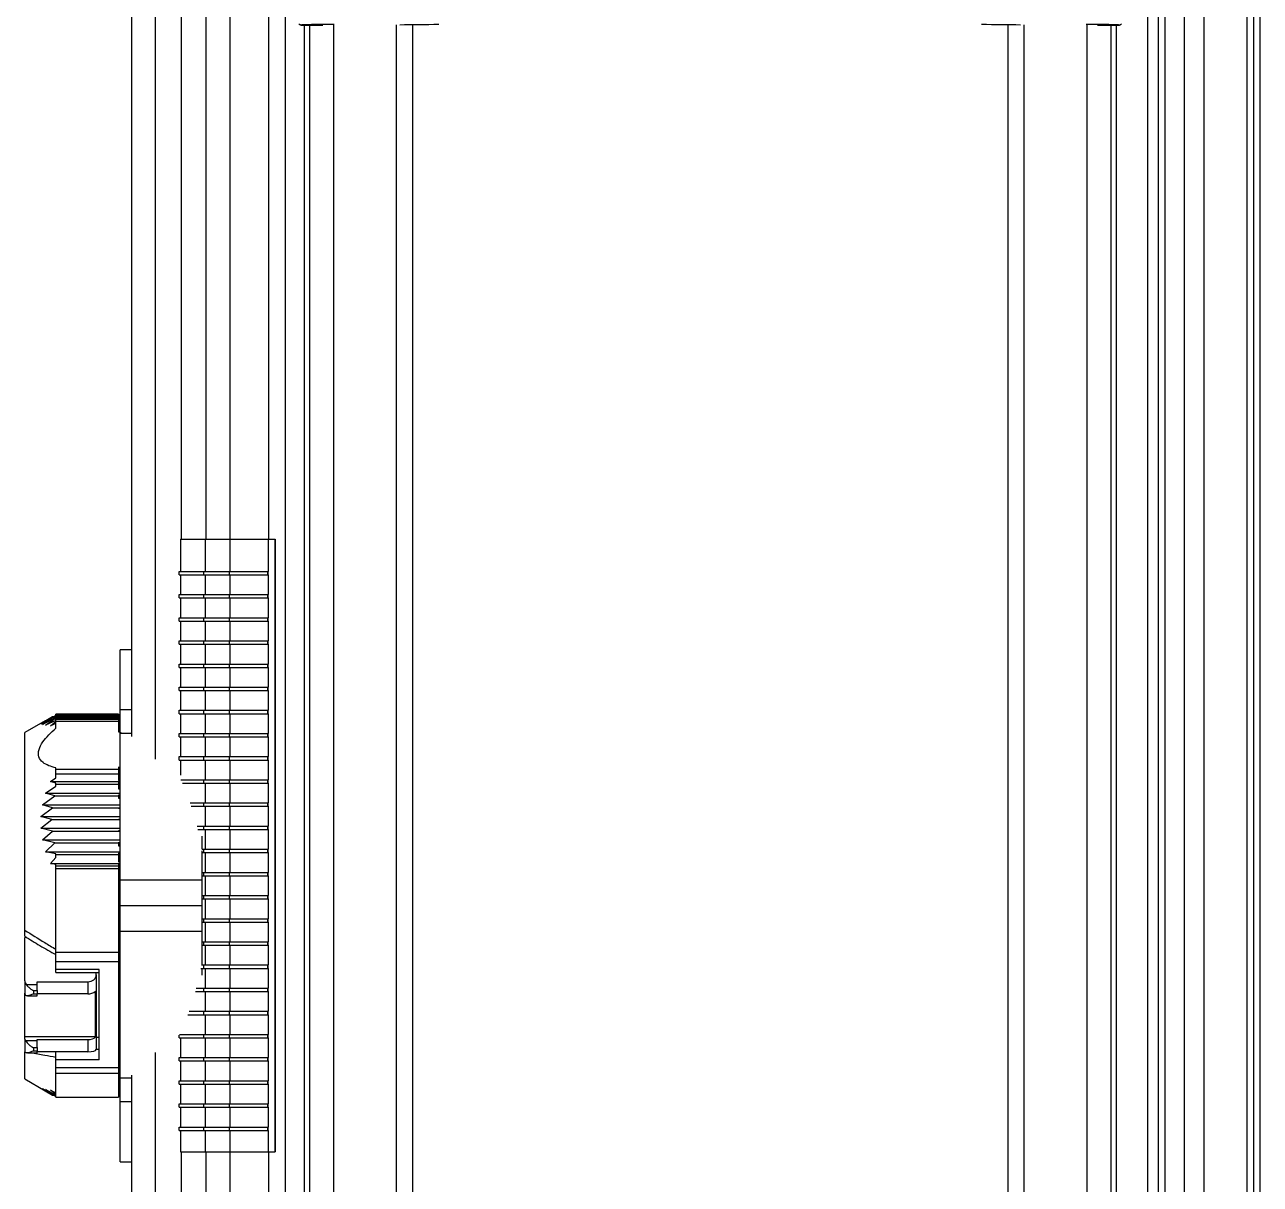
# Model space of a CAD drawing. Extents: x 7 to 135, y 1 to 99.
# Drawn here: x 52.16 to 61.24, y 78.19 to 86.7 of the extents above; entities that cross this region are included whole.
import ezdxf

# ---------------------------------------------------------------- set-up
doc = ezdxf.new("R2010")
doc.units = 0
doc.header["$MEASUREMENT"] = 0
doc.layers.add('OBJECT', color=7, linetype='CONTINUOUS')

msp = doc.modelspace()

# ---------------------------------------------------------------- linework, layer by layer
at = {"layer": 'OBJECT'}
for p, q in [((52.9455, 87.4091), (52.9455, 81.4773)), ((53.1182, 87.4091), (53.1182, 81.3105)), ((53.3102, 87.4091), (53.3102, 82.9264)), ((53.4914, 87.4091), (53.4914, 82.9264)), ((53.6691, 87.4091), (53.6691, 82.9264)), ((53.9509, 87.4091), (53.9509, 82.9264)), ((54.0739, 87.4091), (54.0739, 72.2201)), ((60.4104, 87.4091), (60.4104, 72.1413)), ((60.4878, 87.3991), (60.4878, 72.4191)), ((60.5364, 87.3991), (60.5364, 72.4191)), ((60.6787, 87.3991), (60.6787, 72.4191)), ((60.8226, 87.3991), (60.8226, 72.4191)), ((61.1392, 87.3991), (61.1392, 72.4191)), ((61.188, 87.3991), (61.188, 72.4191)), ((61.238, 72.4191), (61.238, 87.3991)), ((54.1897, 86.7008), (54.3501, 86.7008)), ((54.2146, 86.7008), (54.2146, 72.2201)), ((54.2534, 86.7008), (54.2534, 72.2201)), ((54.4284, 86.7012), (54.4284, 72.2201)), ((54.8907, 86.7012), (54.8907, 71.8451)), ((55.009, 86.702), (55.009, 71.8451)), ((59.3837, 86.702), (59.3837, 71.8451)), ((59.502, 86.7012), (59.502, 71.8451)), ((59.9644, 86.7012), (59.9644, 71.8451)), ((60.0426, 86.7008), (60.203, 86.7008)), ((60.1394, 86.7008), (60.1394, 71.8451)), ((60.1781, 86.7008), (60.1781, 71.8451)), ((53.3045, 82.9264), (53.3045, 82.6889)), ((53.3045, 82.9264), (53.4857, 82.9264)), ((53.4857, 82.9264), (53.4857, 82.6889)), ((53.4857, 82.9264), (53.6674, 82.9264)), ((53.6674, 82.9264), (53.6674, 82.6889)), ((53.6674, 82.9264), (53.9493, 82.9264)), ((53.9493, 82.9264), (53.9493, 82.6889)), ((53.9493, 82.9264), (53.9983, 82.9264)), ((53.9983, 82.9264), (53.9983, 78.4264)), ((53.9983, 82.9264), (54.0017, 82.9264)), ((54.0017, 82.9264), (54.0017, 78.4264)), ((53.2965, 82.6639), (53.2965, 82.6889)), ((53.2965, 82.6889), (53.4776, 82.6889)), ((53.2965, 82.6639), (53.4776, 82.6639)), ((53.3045, 82.6639), (53.3045, 82.5189)), ((53.4776, 82.6639), (53.4776, 82.6889)), ((53.4776, 82.6889), (53.6652, 82.6889)), ((53.4776, 82.6639), (53.6652, 82.6639)), ((53.4857, 82.6639), (53.4857, 82.5189)), ((53.6652, 82.6639), (53.6652, 82.6889)), ((53.6652, 82.6889), (53.947, 82.6889)), ((53.6652, 82.6639), (53.947, 82.6639)), ((53.6674, 82.6639), (53.6674, 82.5189)), ((53.947, 82.6639), (53.947, 82.6889)), ((53.947, 82.6889), (53.9493, 82.6889)), ((53.947, 82.6639), (53.9493, 82.6639)), ((53.9493, 82.6639), (53.9493, 82.6889)), ((53.9493, 82.6639), (53.9493, 82.5189)), ((53.2965, 82.4939), (53.2965, 82.5189)), ((53.2965, 82.5189), (53.4776, 82.5189)), ((53.4776, 82.4939), (53.4776, 82.5189)), ((53.4776, 82.5189), (53.6652, 82.5189)), ((53.6652, 82.4939), (53.6652, 82.5189)), ((53.6652, 82.5189), (53.947, 82.5189)), ((53.947, 82.4939), (53.947, 82.5189)), ((53.947, 82.5189), (53.9493, 82.5189)), ((53.9493, 82.4939), (53.9493, 82.5189)), ((53.2965, 82.4939), (53.4776, 82.4939)), ((53.3045, 82.4939), (53.3045, 82.3489)), ((53.4776, 82.4939), (53.6652, 82.4939)), ((53.4857, 82.4939), (53.4857, 82.3489)), ((53.6652, 82.4939), (53.947, 82.4939)), ((53.6674, 82.4939), (53.6674, 82.3489)), ((53.947, 82.4939), (53.9493, 82.4939)), ((53.9493, 82.4939), (53.9493, 82.3489)), ((53.2965, 82.3239), (53.2965, 82.3489)), ((53.2965, 82.3489), (53.4776, 82.3489)), ((53.4776, 82.3239), (53.4776, 82.3489)), ((53.4776, 82.3489), (53.6652, 82.3489)), ((53.6652, 82.3239), (53.6652, 82.3489)), ((53.6652, 82.3489), (53.947, 82.3489)), ((53.947, 82.3239), (53.947, 82.3489)), ((53.947, 82.3489), (53.9493, 82.3489)), ((53.9493, 82.3239), (53.9493, 82.3489)), ((53.2965, 82.3239), (53.4776, 82.3239)), ((53.3045, 82.3239), (53.3045, 82.1789)), ((53.4776, 82.3239), (53.6652, 82.3239)), ((53.4857, 82.3239), (53.4857, 82.1789)), ((53.6652, 82.3239), (53.947, 82.3239)), ((53.6674, 82.3239), (53.6674, 82.1789)), ((53.947, 82.3239), (53.9493, 82.3239)), ((53.9493, 82.3239), (53.9493, 82.1789)), ((53.2965, 82.1539), (53.2965, 82.1789)), ((53.2965, 82.1789), (53.4776, 82.1789)), ((53.2965, 82.1539), (53.4776, 82.1539)), ((53.3045, 82.1539), (53.3045, 82.0089)), ((53.4776, 82.1539), (53.4776, 82.1789)), ((53.4776, 82.1789), (53.6652, 82.1789)), ((53.4776, 82.1539), (53.6652, 82.1539)), ((53.4857, 82.1539), (53.4857, 82.0089)), ((53.6652, 82.1539), (53.6652, 82.1789)), ((53.6652, 82.1789), (53.947, 82.1789)), ((53.6652, 82.1539), (53.947, 82.1539)), ((53.6674, 82.1539), (53.6674, 82.0089)), ((53.947, 82.1539), (53.947, 82.1789)), ((53.947, 82.1789), (53.9493, 82.1789)), ((53.947, 82.1539), (53.9493, 82.1539)), ((53.9493, 82.1539), (53.9493, 82.1789)), ((53.9493, 82.1539), (53.9493, 82.0089)), ((52.9455, 82.1139), (52.8619, 82.1139)), ((52.8619, 81.6736), (52.8619, 82.1139)), ((53.2965, 81.9839), (53.2965, 82.0089)), ((53.2965, 82.0089), (53.4776, 82.0089)), ((53.2965, 81.9839), (53.4776, 81.9839)), ((53.3045, 81.9839), (53.3045, 81.8389)), ((53.4776, 81.9839), (53.4776, 82.0089)), ((53.4776, 82.0089), (53.6652, 82.0089)), ((53.4776, 81.9839), (53.6652, 81.9839)), ((53.4857, 81.9839), (53.4857, 81.8389)), ((53.6652, 81.9839), (53.6652, 82.0089)), ((53.6652, 82.0089), (53.947, 82.0089)), ((53.6652, 81.9839), (53.947, 81.9839)), ((53.6674, 81.9839), (53.6674, 81.8389)), ((53.947, 81.9839), (53.947, 82.0089)), ((53.947, 82.0089), (53.9493, 82.0089)), ((53.947, 81.9839), (53.9493, 81.9839)), ((53.9493, 81.9839), (53.9493, 82.0089)), ((53.9493, 81.9839), (53.9493, 81.8389)), ((53.2965, 81.8139), (53.2965, 81.8389)), ((53.2965, 81.8389), (53.4776, 81.8389)), ((53.2965, 81.8139), (53.4776, 81.8139)), ((53.3045, 81.8139), (53.3045, 81.6689)), ((53.4776, 81.8139), (53.4776, 81.8389)), ((53.4776, 81.8389), (53.6652, 81.8389)), ((53.4776, 81.8139), (53.6652, 81.8139)), ((53.4857, 81.8139), (53.4857, 81.6689)), ((53.6652, 81.8139), (53.6652, 81.8389)), ((53.6652, 81.8389), (53.947, 81.8389)), ((53.6652, 81.8139), (53.947, 81.8139)), ((53.6674, 81.8139), (53.6674, 81.6689)), ((53.947, 81.8139), (53.947, 81.8389)), ((53.947, 81.8389), (53.9493, 81.8389)), ((53.947, 81.8139), (53.9493, 81.8139)), ((53.9493, 81.8139), (53.9493, 81.8389)), ((53.9493, 81.8139), (53.9493, 81.6689)), ((52.2787, 81.5732), (52.3659, 81.6239)), ((52.3601, 81.6192), (52.2787, 81.5732)), ((52.2787, 81.5685), (52.3601, 81.6192)), ((52.3659, 81.6144), (52.2787, 81.5685)), ((52.2906, 81.5638), (52.3659, 81.6144)), ((52.3832, 81.6097), (52.2906, 81.5638)), ((52.3143, 81.5591), (52.3832, 81.6097)), ((52.3601, 81.6192), (52.8494, 81.6192)), ((52.3659, 81.6239), (52.8494, 81.6239)), ((52.3659, 81.6144), (52.8494, 81.6144)), ((52.3745, 81.6239), (52.3832, 81.6286)), ((52.3832, 81.6286), (52.8494, 81.6286)), ((52.3832, 81.6097), (52.8494, 81.6097)), ((52.8494, 81.6396), (52.3897, 81.6396)), ((52.3897, 81.6333), (52.3897, 81.6396)), ((52.3897, 81.6286), (52.3897, 81.6333)), ((52.3897, 81.6333), (52.8494, 81.6333)), ((52.3897, 81.6008), (52.3897, 81.605)), ((52.3897, 81.605), (52.8494, 81.605)), ((52.8494, 81.6396), (52.8494, 81.6333)), ((52.8494, 81.6333), (52.8494, 81.6286)), ((52.8494, 81.6286), (52.8494, 81.6239)), ((52.8494, 81.6192), (52.8619, 81.6174)), ((52.8494, 81.6144), (52.8494, 81.6106)), ((52.8494, 81.6106), (52.8619, 81.6088)), ((52.8494, 81.6097), (52.8494, 81.605)), ((52.8494, 81.605), (52.8494, 81.6008)), ((52.9455, 81.6736), (52.8619, 81.6736)), ((52.8619, 81.4991), (52.8619, 81.6736)), ((53.2965, 81.6439), (53.2965, 81.6689)), ((53.2965, 81.6689), (53.4776, 81.6689)), ((53.2965, 81.6439), (53.4776, 81.6439)), ((53.3045, 81.6439), (53.3045, 81.4989)), ((53.4776, 81.6439), (53.4776, 81.6689)), ((53.4776, 81.6689), (53.6652, 81.6689)), ((53.4776, 81.6439), (53.6652, 81.6439)), ((53.4857, 81.6439), (53.4857, 81.4989)), ((53.6652, 81.6439), (53.6652, 81.6689)), ((53.6652, 81.6689), (53.947, 81.6689)), ((53.6652, 81.6439), (53.947, 81.6439)), ((53.6674, 81.6439), (53.6674, 81.4989)), ((53.947, 81.6439), (53.947, 81.6689)), ((53.947, 81.6689), (53.9493, 81.6689)), ((53.947, 81.6439), (53.9493, 81.6439)), ((53.9493, 81.6439), (53.9493, 81.6689)), ((53.9493, 81.6439), (53.9493, 81.4989)), ((52.311, 81.5921), (52.1619, 81.5053)), ((52.3897, 81.5947), (52.3143, 81.5591)), ((52.3494, 81.5544), (52.3897, 81.5876)), ((52.3897, 81.5727), (52.3494, 81.5544)), ((52.8494, 81.6008), (52.3897, 81.6008)), ((52.3897, 81.589), (52.3897, 81.6008)), ((52.3897, 81.5382), (52.3897, 81.589)), ((52.3897, 81.589), (52.8494, 81.589)), ((52.8494, 81.6008), (52.8494, 81.589)), ((52.8494, 81.5931), (52.8619, 81.5912)), ((52.8494, 81.589), (52.8494, 81.5108)), ((52.8619, 81.5794), (52.8494, 81.5808)), ((52.8494, 81.5633), (52.8619, 81.5614)), ((52.1619, 80.0548), (52.1619, 81.5053)), ((52.9455, 81.4991), (52.8619, 81.4991)), ((52.8619, 80.4219), (52.8619, 81.4991)), ((53.2965, 81.4739), (53.2965, 81.4989)), ((53.2965, 81.4989), (53.4776, 81.4989)), ((53.2965, 81.4739), (53.4776, 81.4739)), ((53.3045, 81.4739), (53.3045, 81.3289)), ((53.4776, 81.4739), (53.4776, 81.4989)), ((53.4776, 81.4989), (53.6652, 81.4989)), ((53.4776, 81.4739), (53.6652, 81.4739)), ((53.4857, 81.4739), (53.4857, 81.3289)), ((53.6652, 81.4739), (53.6652, 81.4989)), ((53.6652, 81.4989), (53.947, 81.4989)), ((53.6652, 81.4739), (53.947, 81.4739)), ((53.6674, 81.4739), (53.6674, 81.3289)), ((53.947, 81.4739), (53.947, 81.4989)), ((53.947, 81.4989), (53.9493, 81.4989)), ((53.947, 81.4739), (53.9493, 81.4739)), ((53.9493, 81.4739), (53.9493, 81.4989)), ((53.9493, 81.4739), (53.9493, 81.3289)), ((52.3897, 81.2357), (52.3897, 81.2463)), ((52.8494, 81.2544), (52.8494, 81.2357)), ((53.2965, 81.3039), (53.2965, 81.3289)), ((53.2965, 81.3289), (53.4776, 81.3289)), ((53.2965, 81.3039), (53.4776, 81.3039)), ((53.3045, 81.3039), (53.3045, 81.1928)), ((53.4776, 81.3039), (53.4776, 81.3289)), ((53.4776, 81.3289), (53.6652, 81.3289)), ((53.4776, 81.3039), (53.6652, 81.3039)), ((53.4857, 81.3039), (53.4857, 81.1589)), ((53.6652, 81.3039), (53.6652, 81.3289)), ((53.6652, 81.3289), (53.947, 81.3289)), ((53.6652, 81.3039), (53.947, 81.3039)), ((53.6674, 81.3039), (53.6674, 81.1589)), ((53.947, 81.3039), (53.947, 81.3289)), ((53.947, 81.3289), (53.9493, 81.3289)), ((53.947, 81.3039), (53.9493, 81.3039)), ((53.9493, 81.3039), (53.9493, 81.3289)), ((53.9493, 81.3039), (53.9493, 81.1589)), ((52.3494, 81.1467), (52.3897, 81.1727)), ((52.3897, 81.2357), (52.8494, 81.2357)), ((52.3897, 81.2033), (52.3897, 81.2357)), ((52.3897, 81.2033), (52.8494, 81.2033)), ((52.3897, 81.1727), (52.3897, 81.2033)), ((52.8494, 81.2357), (52.8494, 81.2033)), ((52.8494, 81.2033), (52.8494, 81.1536)), ((52.8494, 81.1536), (52.8619, 81.1516)), ((53.3079, 81.1589), (53.4776, 81.1589)), ((53.4776, 81.1339), (53.4776, 81.1589)), ((53.4776, 81.1589), (53.6652, 81.1589)), ((53.6652, 81.1339), (53.6652, 81.1589)), ((53.6652, 81.1589), (53.947, 81.1589)), ((53.947, 81.1339), (53.947, 81.1589)), ((53.947, 81.1589), (53.9493, 81.1589)), ((53.9493, 81.1339), (53.9493, 81.1589)), ((52.3143, 81.0607), (52.3897, 81.1113)), ((52.3832, 81.0399), (52.3143, 81.0607)), ((52.3143, 81.0607), (52.8619, 81.0607)), ((52.3897, 81.133), (52.3494, 81.1467)), ((52.3494, 81.1467), (52.8619, 81.1467)), ((52.3897, 81.1258), (52.3897, 81.133)), ((52.3897, 81.1113), (52.3897, 81.1258)), ((52.3897, 81.1258), (52.8494, 81.1258)), ((52.8494, 81.143), (52.8494, 81.1258)), ((52.8494, 81.1258), (52.8494, 81.0915)), ((52.8494, 81.0915), (52.8619, 81.0894)), ((53.319, 81.1339), (53.4776, 81.1339)), ((53.4776, 81.1339), (53.6652, 81.1339)), ((53.4857, 81.1339), (53.4857, 80.9889)), ((53.6652, 81.1339), (53.947, 81.1339)), ((53.6674, 81.1339), (53.6674, 80.9889)), ((53.947, 81.1339), (53.9493, 81.1339)), ((53.9493, 81.1339), (53.9493, 80.9889)), ((52.2906, 80.9748), (52.3832, 81.0399)), ((52.3659, 80.9539), (52.2906, 80.9748)), ((52.2906, 80.9748), (52.8619, 80.9748)), ((52.3832, 81.0399), (52.8494, 81.0399)), ((52.8494, 81.0467), (52.8494, 81.0399)), ((52.8494, 81.0399), (52.8494, 81.0238)), ((52.8494, 81.0238), (52.8619, 81.0217)), ((53.3756, 80.9889), (53.4776, 80.9889)), ((53.4776, 80.9639), (53.4776, 80.9889)), ((53.4776, 80.9889), (53.6652, 80.9889)), ((53.6652, 80.9639), (53.6652, 80.9889)), ((53.6652, 80.9889), (53.947, 80.9889)), ((53.947, 80.9639), (53.947, 80.9889)), ((53.947, 80.9889), (53.9493, 80.9889)), ((53.9493, 80.9639), (53.9493, 80.9889)), ((52.2787, 80.8888), (52.3659, 80.9539)), ((52.3601, 80.8679), (52.2787, 80.8888)), ((52.2787, 80.8888), (52.8619, 80.8888)), ((52.3659, 80.9539), (52.8494, 80.9539)), ((52.8494, 80.9554), (52.8494, 80.9539)), ((52.8494, 80.9539), (52.8494, 80.9496)), ((52.8494, 80.9496), (52.8619, 80.9474)), ((53.3841, 80.9639), (53.4776, 80.9639)), ((53.4776, 80.9639), (53.6652, 80.9639)), ((53.4857, 80.9639), (53.4857, 80.8189)), ((53.6652, 80.9639), (53.947, 80.9639)), ((53.6674, 80.9639), (53.6674, 80.8189)), ((53.947, 80.9639), (53.9493, 80.9639)), ((53.9493, 80.9639), (53.9493, 80.8189)), ((52.2787, 80.8028), (52.3601, 80.8679)), ((52.3659, 80.7819), (52.2787, 80.8028)), ((52.2787, 80.8028), (52.8619, 80.8028)), ((52.3601, 80.8679), (52.8494, 80.8679)), ((52.8494, 80.8679), (52.8619, 80.8657)), ((53.4269, 80.8189), (53.4776, 80.8189)), ((53.4332, 80.7939), (53.4776, 80.7939)), ((53.4776, 80.7939), (53.4776, 80.8189)), ((53.4776, 80.8189), (53.6652, 80.8189)), ((53.4776, 80.7939), (53.6652, 80.7939)), ((53.4857, 80.7939), (53.4857, 80.6489)), ((53.6652, 80.7939), (53.6652, 80.8189)), ((53.6652, 80.8189), (53.947, 80.8189)), ((53.6652, 80.7939), (53.947, 80.7939)), ((53.6674, 80.7939), (53.6674, 80.6489)), ((53.947, 80.7939), (53.947, 80.8189)), ((53.947, 80.8189), (53.9493, 80.8189)), ((53.947, 80.7939), (53.9493, 80.7939)), ((53.9493, 80.7939), (53.9493, 80.8189)), ((53.9493, 80.7939), (53.9493, 80.6489)), ((52.2906, 80.7168), (52.3659, 80.7819)), ((52.3832, 80.696), (52.2906, 80.7168)), ((52.2906, 80.7168), (52.8619, 80.7168)), ((52.3143, 80.6309), (52.3832, 80.696)), ((52.3659, 80.7819), (52.8494, 80.7819)), ((52.3832, 80.696), (52.8494, 80.696)), ((52.8494, 80.7833), (52.8494, 80.7819)), ((52.8494, 80.7819), (52.8494, 80.777)), ((52.8494, 80.7011), (52.8494, 80.696)), ((52.8494, 80.696), (52.8494, 80.6746)), ((53.4659, 80.6489), (53.4659, 80.7439)), ((52.3897, 80.6147), (52.3143, 80.6309)), ((52.3143, 80.6309), (52.8619, 80.6309)), ((52.3897, 80.61), (52.3897, 80.6147)), ((52.3897, 80.5876), (52.3897, 80.61)), ((52.3897, 80.61), (52.8494, 80.61)), ((52.8494, 80.6746), (52.8619, 80.6722)), ((52.8619, 80.6216), (52.8494, 80.621)), ((52.8494, 80.621), (52.8494, 80.61)), ((52.8494, 80.61), (52.8494, 80.5564)), ((53.4638, 80.6489), (53.4776, 80.6489)), ((53.4659, 80.4219), (53.4659, 80.637)), ((53.4659, 80.6239), (53.4776, 80.6239)), ((53.4776, 80.6239), (53.4776, 80.6489)), ((53.4776, 80.6489), (53.6652, 80.6489)), ((53.4776, 80.6239), (53.6652, 80.6239)), ((53.4857, 80.6239), (53.4857, 80.4789)), ((53.6652, 80.6239), (53.6652, 80.6489)), ((53.6652, 80.6489), (53.947, 80.6489)), ((53.6652, 80.6239), (53.947, 80.6239)), ((53.6674, 80.6239), (53.6674, 80.4789)), ((53.947, 80.6239), (53.947, 80.6489)), ((53.947, 80.6489), (53.9493, 80.6489)), ((53.947, 80.6239), (53.9493, 80.6239)), ((53.9493, 80.6239), (53.9493, 80.6489)), ((53.9493, 80.6239), (53.9493, 80.4789)), ((52.3494, 80.5449), (52.3897, 80.5876)), ((52.3897, 80.5366), (52.3494, 80.5449)), ((52.3494, 80.5449), (52.8619, 80.5449)), ((52.3897, 80.5267), (52.3897, 80.5366)), ((52.3897, 80.5267), (52.8494, 80.5267)), ((52.3897, 80.5065), (52.3897, 80.5267)), ((52.8494, 80.5564), (52.8619, 80.554)), ((52.8494, 80.5427), (52.8494, 80.5267)), ((52.8494, 80.5267), (52.8494, 80.5065)), ((52.3897, 80.5065), (52.8494, 80.5065)), ((52.3897, 79.8931), (52.3897, 80.5065)), ((52.8494, 80.5065), (52.8494, 79.8931)), ((53.4659, 80.4789), (53.4776, 80.4789)), ((53.4659, 80.4539), (53.4776, 80.4539)), ((53.4776, 80.4539), (53.4776, 80.4789)), ((53.4776, 80.4789), (53.6652, 80.4789)), ((53.4776, 80.4539), (53.6652, 80.4539)), ((53.4857, 80.4539), (53.4857, 80.3089)), ((53.6652, 80.4539), (53.6652, 80.4789)), ((53.6652, 80.4789), (53.947, 80.4789)), ((53.6652, 80.4539), (53.947, 80.4539)), ((53.6674, 80.4539), (53.6674, 80.3089)), ((53.947, 80.4539), (53.947, 80.4789)), ((53.947, 80.4789), (53.9493, 80.4789)), ((53.947, 80.4539), (53.9493, 80.4539)), ((53.9493, 80.4539), (53.9493, 80.4789)), ((53.9493, 80.4539), (53.9493, 80.3089)), ((53.4659, 80.4219), (52.8619, 80.4219)), ((52.8619, 80.2339), (52.8619, 80.4219)), ((53.4659, 80.2339), (53.4659, 80.4219)), ((53.4659, 80.3089), (53.4776, 80.3089)), ((53.4659, 80.2839), (53.4776, 80.2839)), ((53.4776, 80.2839), (53.4776, 80.3089)), ((53.4776, 80.3089), (53.6652, 80.3089)), ((53.4776, 80.2839), (53.6652, 80.2839)), ((53.4857, 80.2839), (53.4857, 80.1389)), ((53.6652, 80.2839), (53.6652, 80.3089)), ((53.6652, 80.3089), (53.947, 80.3089)), ((53.6652, 80.2839), (53.947, 80.2839)), ((53.6674, 80.2839), (53.6674, 80.1389)), ((53.947, 80.2839), (53.947, 80.3089)), ((53.947, 80.3089), (53.9493, 80.3089)), ((53.947, 80.2839), (53.9493, 80.2839)), ((53.9493, 80.2839), (53.9493, 80.3089)), ((53.9493, 80.2839), (53.9493, 80.1389)), ((53.4659, 80.2339), (52.8619, 80.2339)), ((52.8619, 80.0459), (52.8619, 80.2339)), ((53.4659, 80.0459), (53.4659, 80.2339)), ((53.4659, 80.1389), (53.4776, 80.1389)), ((53.4659, 80.1139), (53.4776, 80.1139)), ((53.4776, 80.1139), (53.4776, 80.1389)), ((53.4776, 80.1389), (53.6652, 80.1389)), ((53.4776, 80.1139), (53.6652, 80.1139)), ((53.4857, 80.1139), (53.4857, 79.9689)), ((53.6652, 80.1139), (53.6652, 80.1389)), ((53.6652, 80.1389), (53.947, 80.1389)), ((53.6652, 80.1139), (53.947, 80.1139)), ((53.6674, 80.1139), (53.6674, 79.9689)), ((53.947, 80.1139), (53.947, 80.1389)), ((53.947, 80.1389), (53.9493, 80.1389)), ((53.947, 80.1139), (53.9493, 80.1139)), ((53.9493, 80.1139), (53.9493, 80.1389)), ((53.9493, 80.1139), (53.9493, 79.9689)), ((52.1619, 79.6825), (52.1619, 80.0005)), ((52.1762, 80.0005), (52.1619, 80.0005)), ((53.4659, 80.0459), (52.8619, 80.0459)), ((52.8619, 78.9686), (52.8619, 80.0459)), ((53.4659, 79.7989), (53.4659, 80.0459)), ((53.4659, 79.9689), (53.4776, 79.9689)), ((53.4776, 79.9439), (53.4776, 79.9689)), ((53.4776, 79.9689), (53.6652, 79.9689)), ((53.6652, 79.9439), (53.6652, 79.9689)), ((53.6652, 79.9689), (53.947, 79.9689)), ((53.947, 79.9439), (53.947, 79.9689)), ((53.947, 79.9689), (53.9493, 79.9689)), ((53.9493, 79.9439), (53.9493, 79.9689)), ((52.3897, 79.8931), (52.8494, 79.8931)), ((52.3897, 79.8249), (52.3897, 79.8931)), ((52.8494, 79.8931), (52.8494, 79.8249)), ((53.4659, 79.9439), (53.4776, 79.9439)), ((53.4776, 79.9439), (53.6652, 79.9439)), ((53.4857, 79.9439), (53.4857, 79.7989)), ((53.6652, 79.9439), (53.947, 79.9439)), ((53.6674, 79.9439), (53.6674, 79.7989)), ((53.947, 79.9439), (53.9493, 79.9439)), ((53.9493, 79.9439), (53.9493, 79.7989)), ((52.3897, 79.8249), (52.8494, 79.8249)), ((52.3897, 79.7668), (52.3897, 79.8249)), ((52.8494, 79.8249), (52.8494, 79.0451)), ((53.4602, 79.7989), (53.4776, 79.7989)), ((53.4776, 79.7739), (53.4776, 79.7989)), ((53.4776, 79.7989), (53.6652, 79.7989)), ((53.6652, 79.7739), (53.6652, 79.7989)), ((53.6652, 79.7989), (53.947, 79.7989)), ((53.947, 79.7739), (53.947, 79.7989)), ((53.947, 79.7989), (53.9493, 79.7989)), ((53.9493, 79.7739), (53.9493, 79.7989)), ((52.7069, 79.7668), (52.3897, 79.7668)), ((52.3897, 79.7439), (52.3897, 79.7668)), ((52.3897, 79.7439), (52.7069, 79.7439)), ((52.6864, 79.7266), (52.6864, 79.7439)), ((52.6864, 79.7266), (52.6864, 79.1785)), ((52.7069, 79.1032), (52.7069, 79.7668)), ((53.4553, 79.7739), (53.4776, 79.7739)), ((53.4659, 79.7238), (53.4659, 79.7739)), ((53.4776, 79.7739), (53.6652, 79.7739)), ((53.4857, 79.7739), (53.4857, 79.6289)), ((53.6652, 79.7739), (53.947, 79.7739)), ((53.6674, 79.7739), (53.6674, 79.6289)), ((53.947, 79.7739), (53.9493, 79.7739)), ((53.9493, 79.7739), (53.9493, 79.6289)), ((52.1619, 79.6825), (52.1619, 79.5915)), ((52.2519, 79.6534), (52.173, 79.6534)), ((52.2244, 79.6124), (52.2244, 79.5858)), ((52.2244, 79.6124), (52.2519, 79.6124)), ((52.2519, 79.6754), (52.6239, 79.6754)), ((52.2519, 79.6534), (52.2519, 79.6754)), ((52.2519, 79.6124), (52.2519, 79.6534)), ((52.2519, 79.6124), (52.2519, 79.5858)), ((52.6239, 79.6754), (52.6239, 79.5868)), ((52.6811, 79.2708), (52.6811, 79.6071)), ((53.4217, 79.6289), (53.4776, 79.6289)), ((53.4776, 79.6039), (53.4776, 79.6289)), ((53.4776, 79.6289), (53.6652, 79.6289)), ((53.6652, 79.6039), (53.6652, 79.6289)), ((53.6652, 79.6289), (53.947, 79.6289)), ((53.947, 79.6039), (53.947, 79.6289)), ((53.947, 79.6289), (53.9493, 79.6289)), ((53.9493, 79.6039), (53.9493, 79.6289)), ((52.1619, 79.2708), (52.1619, 79.5915)), ((52.1811, 79.5727), (52.2519, 79.5727)), ((52.2519, 79.5858), (52.2244, 79.5858)), ((52.6239, 79.5868), (52.2519, 79.5868)), ((52.2519, 79.5727), (52.2519, 79.5858)), ((53.4148, 79.6039), (53.4776, 79.6039)), ((53.4776, 79.6039), (53.6652, 79.6039)), ((53.4857, 79.6039), (53.4857, 79.4589)), ((53.6652, 79.6039), (53.947, 79.6039)), ((53.6674, 79.6039), (53.6674, 79.4589)), ((53.947, 79.6039), (53.9493, 79.6039)), ((53.9493, 79.6039), (53.9493, 79.4589)), ((53.3594, 79.4339), (53.4776, 79.4339)), ((53.3686, 79.4589), (53.4776, 79.4589)), ((53.4776, 79.4339), (53.4776, 79.4589)), ((53.4776, 79.4589), (53.6652, 79.4589)), ((53.4776, 79.4339), (53.6652, 79.4339)), ((53.4857, 79.4339), (53.4857, 79.2889)), ((53.6652, 79.4339), (53.6652, 79.4589)), ((53.6652, 79.4589), (53.947, 79.4589)), ((53.6652, 79.4339), (53.947, 79.4339)), ((53.6674, 79.4339), (53.6674, 79.2889)), ((53.947, 79.4339), (53.947, 79.4589)), ((53.947, 79.4589), (53.9493, 79.4589)), ((53.947, 79.4339), (53.9493, 79.4339)), ((53.9493, 79.4339), (53.9493, 79.4589)), ((53.9493, 79.4339), (53.9493, 79.2889)), ((52.6811, 79.2708), (52.1619, 79.2708)), ((52.1619, 79.2553), (52.1619, 79.2708)), ((52.1619, 79.2553), (52.1619, 79.1643)), ((52.2519, 79.2428), (52.1663, 79.2428)), ((52.2519, 79.2506), (52.6239, 79.2506)), ((52.2519, 79.2428), (52.2519, 79.2506)), ((52.2519, 79.1933), (52.2519, 79.2428)), ((52.6239, 79.2506), (52.6239, 79.162)), ((52.7069, 79.2657), (52.6864, 79.2657)), ((53.2965, 79.2639), (53.2965, 79.284)), ((53.2965, 79.2639), (53.4776, 79.2639)), ((53.2988, 79.2889), (53.4776, 79.2889)), ((53.3045, 79.2639), (53.3045, 79.1189)), ((53.4776, 79.2639), (53.4776, 79.2889)), ((53.4776, 79.2889), (53.6652, 79.2889)), ((53.4776, 79.2639), (53.6652, 79.2639)), ((53.4857, 79.2639), (53.4857, 79.1189)), ((53.6652, 79.2639), (53.6652, 79.2889)), ((53.6652, 79.2889), (53.947, 79.2889)), ((53.6652, 79.2639), (53.947, 79.2639)), ((53.6674, 79.2639), (53.6674, 79.1189)), ((53.947, 79.2639), (53.947, 79.2889)), ((53.947, 79.2889), (53.9493, 79.2889)), ((53.947, 79.2639), (53.9493, 79.2639)), ((53.9493, 79.2639), (53.9493, 79.2889)), ((53.9493, 79.2639), (53.9493, 79.1189)), ((52.1619, 78.9624), (52.1619, 79.1616)), ((52.1812, 79.1536), (52.2519, 79.1536)), ((52.2244, 79.1933), (52.2244, 79.1667)), ((52.2244, 79.1933), (52.2519, 79.1933)), ((52.2519, 79.1667), (52.2244, 79.1667)), ((52.2519, 79.1933), (52.2519, 79.1667)), ((52.2519, 79.1536), (52.2519, 79.1667)), ((52.6239, 79.162), (52.2519, 79.162)), ((52.3897, 79.1032), (52.3897, 79.162)), ((52.7069, 79.1787), (52.6864, 79.1787)), ((53.1182, 79.1572), (53.1182, 72.1882)), ((52.3897, 79.0451), (52.3897, 79.1032)), ((52.7069, 79.1032), (52.3897, 79.1032)), ((53.2965, 79.0939), (53.2965, 79.1189)), ((53.2965, 79.1189), (53.4776, 79.1189)), ((53.2965, 79.0939), (53.4776, 79.0939)), ((53.3045, 79.0939), (53.3045, 78.9489)), ((53.4776, 79.0939), (53.4776, 79.1189)), ((53.4776, 79.1189), (53.6652, 79.1189)), ((53.4776, 79.0939), (53.6652, 79.0939)), ((53.4857, 79.0939), (53.4857, 78.9489)), ((53.6652, 79.0939), (53.6652, 79.1189)), ((53.6652, 79.1189), (53.947, 79.1189)), ((53.6652, 79.0939), (53.947, 79.0939)), ((53.6674, 79.0939), (53.6674, 78.9489)), ((53.947, 79.0939), (53.947, 79.1189)), ((53.947, 79.1189), (53.9493, 79.1189)), ((53.947, 79.0939), (53.9493, 79.0939)), ((53.9493, 79.0939), (53.9493, 79.1189)), ((53.9493, 79.0939), (53.9493, 78.9489)), ((52.3897, 79.0451), (52.8494, 79.0451)), ((52.3897, 79.0033), (52.3897, 79.0451)), ((52.3897, 79.0033), (52.8494, 79.0033)), ((52.3897, 78.8291), (52.3897, 79.0033)), ((52.8494, 79.0451), (52.8494, 79.0033)), ((52.8494, 79.0033), (52.8494, 78.8291)), ((52.9455, 78.9904), (52.9455, 71.6391)), ((52.1619, 78.9624), (52.311, 78.8756)), ((52.2906, 78.8898), (52.3832, 78.8391)), ((52.3659, 78.8438), (52.2906, 78.8898)), ((52.3143, 78.885), (52.3897, 78.8457)), ((52.3832, 78.8391), (52.3143, 78.885)), ((52.3494, 78.8803), (52.3897, 78.8601)), ((52.3897, 78.8502), (52.3494, 78.8803)), ((52.9455, 78.9686), (52.8619, 78.9686)), ((52.8619, 78.7941), (52.8619, 78.9686)), ((53.2965, 78.9239), (53.2965, 78.9489)), ((53.2965, 78.9489), (53.4776, 78.9489)), ((53.2965, 78.9239), (53.4776, 78.9239)), ((53.3045, 78.9239), (53.3045, 78.7789)), ((53.4776, 78.9239), (53.4776, 78.9489)), ((53.4776, 78.9489), (53.6652, 78.9489)), ((53.4776, 78.9239), (53.6652, 78.9239)), ((53.4857, 78.9239), (53.4857, 78.7789)), ((53.6652, 78.9239), (53.6652, 78.9489)), ((53.6652, 78.9489), (53.947, 78.9489)), ((53.6652, 78.9239), (53.947, 78.9239)), ((53.6674, 78.9239), (53.6674, 78.7789)), ((53.947, 78.9239), (53.947, 78.9489)), ((53.947, 78.9489), (53.9493, 78.9489)), ((53.947, 78.9239), (53.9493, 78.9239)), ((53.9493, 78.9239), (53.9493, 78.9489)), ((53.9493, 78.9239), (53.9493, 78.7789)), ((52.311, 78.8757), (52.3659, 78.8438)), ((52.3659, 78.8438), (52.3745, 78.8438)), ((52.3832, 78.8391), (52.3897, 78.8391)), ((52.3897, 78.8291), (52.8494, 78.8291)), ((52.3897, 78.8291), (52.3897, 78.8281)), ((52.3897, 78.8281), (52.8494, 78.8281)), ((52.8494, 78.8749), (52.8619, 78.8766)), ((52.8494, 78.8611), (52.8619, 78.8627)), ((52.8619, 78.8489), (52.8494, 78.8473)), ((52.8494, 78.8471), (52.8619, 78.8488)), ((52.8494, 78.8291), (52.8494, 78.8281)), ((52.9455, 78.7941), (52.8619, 78.7941)), ((52.8619, 78.3539), (52.8619, 78.7941)), ((53.2965, 78.7539), (53.2965, 78.7789)), ((53.2965, 78.7789), (53.4776, 78.7789)), ((53.2965, 78.7539), (53.4776, 78.7539)), ((53.3045, 78.7539), (53.3045, 78.6089)), ((53.4776, 78.7539), (53.4776, 78.7789)), ((53.4776, 78.7789), (53.6652, 78.7789)), ((53.4776, 78.7539), (53.6652, 78.7539)), ((53.4857, 78.7539), (53.4857, 78.6089)), ((53.6652, 78.7539), (53.6652, 78.7789)), ((53.6652, 78.7789), (53.947, 78.7789)), ((53.6652, 78.7539), (53.947, 78.7539)), ((53.6674, 78.7539), (53.6674, 78.6089)), ((53.947, 78.7539), (53.947, 78.7789)), ((53.947, 78.7789), (53.9493, 78.7789)), ((53.947, 78.7539), (53.9493, 78.7539)), ((53.9493, 78.7539), (53.9493, 78.7789)), ((53.9493, 78.7539), (53.9493, 78.6089)), ((53.2965, 78.5839), (53.2965, 78.6089)), ((53.2965, 78.6089), (53.4776, 78.6089)), ((53.4776, 78.5839), (53.4776, 78.6089)), ((53.4776, 78.6089), (53.6652, 78.6089)), ((53.6652, 78.5839), (53.6652, 78.6089)), ((53.6652, 78.6089), (53.947, 78.6089)), ((53.947, 78.5839), (53.947, 78.6089)), ((53.947, 78.6089), (53.9493, 78.6089)), ((53.9493, 78.5839), (53.9493, 78.6089)), ((53.2965, 78.5839), (53.4776, 78.5839)), ((53.3045, 78.5839), (53.3045, 78.4264)), ((53.4776, 78.5839), (53.6652, 78.5839)), ((53.4857, 78.5839), (53.4857, 78.4264)), ((53.6652, 78.5839), (53.947, 78.5839)), ((53.6674, 78.5839), (53.6674, 78.4264)), ((53.947, 78.5839), (53.9493, 78.5839)), ((53.9493, 78.5839), (53.9493, 78.4264)), ((53.3045, 78.4264), (53.4857, 78.4264)), ((53.3102, 78.4264), (53.3102, 72.3921)), ((53.4857, 78.4264), (53.6674, 78.4264)), ((53.4914, 78.4264), (53.4914, 72.3921)), ((53.6674, 78.4264), (53.9493, 78.4264)), ((53.6691, 78.4264), (53.6691, 72.2201)), ((53.9493, 78.4264), (53.9983, 78.4264)), ((53.9509, 78.4264), (53.9509, 72.2201)), ((53.9983, 78.4264), (54.0017, 78.4264)), ((52.8619, 78.3539), (52.9455, 78.3539))]:
    msp.add_line(p, q, dxfattribs=at)
for centre, radius, start, end in [((52.6293, 79.6626), 0.076, 265.93596, 313.01836), ((52.1829, 79.5919), 0.0211, 181.15084, 217.7038)]:
    msp.add_arc(centre, radius, start, end, dxfattribs=at)
for centre, major_axis, ratio, start_param, end_param in [((54.4341, 86.7005), (0.245, 0), 0.017455, 1.570796, 3.072724), ((57.1964, 86.6491), (3.7397, 0), 0.017455, 2.133041, 2.226436), ((57.1964, 86.6491), (3.7397, 0), 0.017455, 0.915156, 1.008552), ((59.9586, 86.7005), (0.245, 0), 0.017455, 0.068868, 1.570796), ((52.6239, 79.7266), (0.0625, 0), 0.818701, 4.712389, 6.283185), ((52.2244, 79.6825), (0.0625, 0), 0.818701, 3.141593, 3.746811), ((52.2244, 79.2553), (0.0625, 0), 0.541672, 3.141593, 3.519103), ((52.6239, 79.2844), (0.0625, 0), 0.541672, 4.712389, 5.869231), ((52.2244, 79.1643), (0.0625, 0), 0.264607, 3.141593, 3.746807), ((52.6239, 79.1785), (0.0625, 0), 0.264607, 4.712389, 6.283185)]:
    msp.add_ellipse(centre, major_axis=major_axis, ratio=ratio, start_param=start_param, end_param=end_param, dxfattribs=at)
for points, knots in [([(54.1897, 86.7008), (54.1884, 86.7009), (54.1859, 86.7011), (54.1821, 86.7026), (54.1782, 86.7052), (54.1766, 86.7077), (54.1757, 86.7091)], [0, 0, 0, 0, 0.176636, 0.351696, 0.634342, 1, 1, 1, 1]), ([(60.217, 86.7091), (60.2159, 86.7073), (60.2141, 86.7047), (60.2098, 86.7022), (60.2064, 86.701), (60.204, 86.7009), (60.203, 86.7008)], [0, 0, 0, 0, 0.45219, 0.67395, 0.857732, 1, 1, 1, 1]), ([(52.8619, 81.6098), (52.8592, 81.6105), (52.8551, 81.6114), (52.8508, 81.6114), (52.8494, 81.6114)], [0, 0, 0, 0, 0.661634, 1, 1, 1, 1]), ([(52.3897, 81.2463), (52.3719, 81.2512), (52.3363, 81.2609), (52.2904, 81.2861), (52.259, 81.3247), (52.2603, 81.3788), (52.2911, 81.4352), (52.3356, 81.4882), (52.3717, 81.5216), (52.3897, 81.5382)], [0, 0, 0, 0, 0.132478, 0.264598, 0.424795, 0.586022, 0.731881, 0.865749, 1, 1, 1, 1]), ([(52.8619, 81.5969), (52.8607, 81.5973), (52.8568, 81.5984), (52.8524, 81.5984), (52.8494, 81.5984)], [0, 0, 0, 0, 0.293239, 1, 1, 1, 1]), ([(52.8619, 81.558), (52.8609, 81.5582), (52.857, 81.5593), (52.8527, 81.5593), (52.8494, 81.5592)], [0, 0, 0, 0, 0.233097, 1, 1, 1, 1]), ([(52.8494, 81.5108), (52.8529, 81.5106), (52.8591, 81.5101), (52.8644, 81.5076), (52.8668, 81.5065)], [0, 0, 0, 0, 0.5632707, 1, 1, 1, 1]), ([(52.8619, 81.1439), (52.8587, 81.1436), (52.8547, 81.1431), (52.8503, 81.143), (52.8494, 81.143)], [0, 0, 0, 0, 0.771147, 1, 1, 1, 1]), ([(52.8619, 81.0475), (52.8609, 81.0474), (52.857, 81.0468), (52.8526, 81.0467), (52.8494, 81.0467)], [0, 0, 0, 0, 0.255711, 1, 1, 1, 1]), ([(52.8619, 80.8686), (52.8601, 80.8684), (52.8561, 80.8679), (52.8518, 80.8679), (52.8494, 80.8679)], [0, 0, 0, 0, 0.442946, 1, 1, 1, 1]), ([(52.8619, 80.784), (52.8592, 80.7837), (52.8551, 80.7833), (52.8508, 80.7833), (52.8494, 80.7833)], [0, 0, 0, 0, 0.661635, 1, 1, 1, 1]), ([(52.8619, 80.5433), (52.8609, 80.5432), (52.857, 80.5427), (52.8527, 80.5427), (52.8494, 80.5427)], [0, 0, 0, 0, 0.2331028, 1, 1, 1, 1]), ([(52.161, 80.0097), (52.198, 79.9869), (52.273, 79.9406), (52.3505, 79.8971), (52.3897, 79.875)], [0, 0, 0, 0, 0.493686, 1, 1, 1, 1]), ([(52.1619, 80.0548), (52.2104, 80.0242), (52.2856, 79.9768), (52.3624, 79.9311), (52.3897, 79.9149)], [0, 0, 0, 0, 0.644903, 1, 1, 1, 1]), ([(52.1619, 80.011), (52.1619, 80.0109), (52.1619, 80.0106), (52.1619, 80.0171), (52.1619, 80.0292), (52.1619, 80.0424), (52.1619, 80.0512), (52.1619, 80.0548)], [0, 0, 0, 0, 0.138277, 0.405315, 0.633822, 0.85069, 1, 1, 1, 1]), ([(52.173, 79.6534), (52.1771, 79.6487), (52.1866, 79.6381), (52.2015, 79.6248), (52.2132, 79.6165), (52.2195, 79.6129), (52.223, 79.6125), (52.2244, 79.6124)], [0, 0, 0, 0, 0.298367, 0.683512, 0.846612, 0.940069, 1, 1, 1, 1]), ([(52.2244, 79.5858), (52.2227, 79.5856), (52.2166, 79.5848), (52.2035, 79.5776), (52.188, 79.5726), (52.1738, 79.5723), (52.1687, 79.5768), (52.1663, 79.579)], [0, 0, 0, 0, 0.05888, 0.225671, 0.586689, 0.7985, 1, 1, 1, 1]), ([(52.1663, 79.2428), (52.1684, 79.24), (52.1732, 79.2337), (52.1861, 79.2197), (52.2, 79.2069), (52.2119, 79.1983), (52.2188, 79.1941), (52.2227, 79.1935), (52.2244, 79.1933)], [0, 0, 0, 0, 0.178041, 0.399403, 0.709894, 0.856188, 0.940681, 1, 1, 1, 1]), ([(52.2244, 79.1667), (52.2227, 79.1665), (52.2166, 79.1657), (52.2036, 79.1586), (52.187, 79.1526), (52.177, 79.1543), (52.173, 79.1549)], [0, 0, 0, 0, 0.071257, 0.2731, 0.710026, 1, 1, 1, 1]), ([(52.3897, 79.1204), (52.3624, 79.1252), (52.3003, 79.1361), (52.2395, 79.1473), (52.2055, 79.1536)], [0, 0, 0, 0, 0.439661, 1, 1, 1, 1]), ([(52.8619, 78.8742), (52.8587, 78.8734), (52.8547, 78.8723), (52.8503, 78.8722), (52.8494, 78.8722)], [0, 0, 0, 0, 0.771147, 1, 1, 1, 1]), ([(52.8619, 78.8559), (52.8609, 78.8556), (52.857, 78.8543), (52.8526, 78.8542), (52.8494, 78.8542)], [0, 0, 0, 0, 0.255698, 1, 1, 1, 1])]:
    msp.add_open_spline(points, degree=3, knots=knots, dxfattribs=at)

doc.saveas('drawing.dxf')
